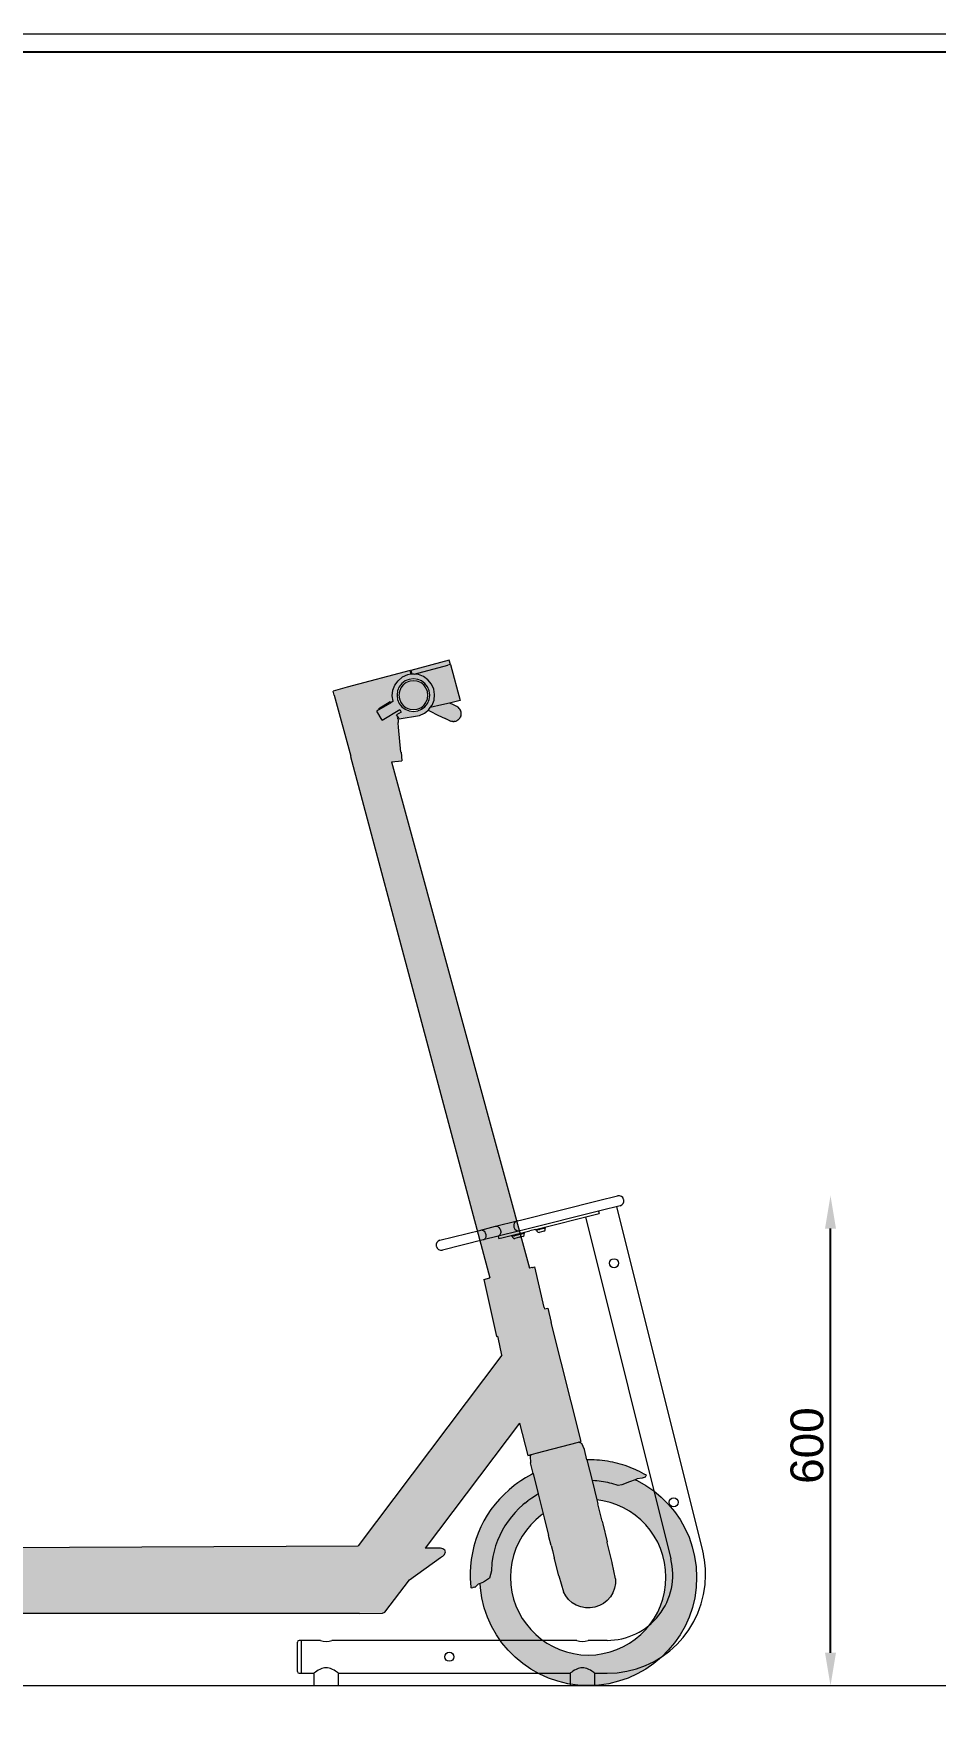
# Model space of a CAD drawing. Header units: millimetres. Extents: x -1411 to 5721, y -19797 to 4144.
# Drawn here: x 1077 to 2175, y 2062 to 4124 of the extents above; entities that cross this region are included whole.
import ezdxf

# ---------------------------------------------------------------- set-up
doc = ezdxf.new("R2010")
doc.units = ezdxf.units.MM
doc.linetypes.add('INCONTINUOUS', pattern=[200000.001, 200000, -0.001])
for name, color, linetype in [('KOTY', 3, 'INCONTINUOUS'), ('OBRYSOVA', 7, 'Continuous'), ('POSTAVY ATD', 8, 'Continuous')]:
    doc.layers.add(name, color=color, linetype=linetype)
doc.layers.add('Nekreslit', color=6, linetype='Continuous', plot=False)
doc.styles.get("Standard").update_dxf_attribs({"font": 'arial.ttf'})
doc.dimstyles.new('PROFI_CSN', dxfattribs={"dimscale": 0, "dimtxt": 3.5, "dimasz": 3, "dimexe": 1, "dimexo": 0, "dimgap": 1.5, "dimtad": 1, "dimlfac": -1, "dimdsep": 46, "dimtxsty": 'Standard', "dimcen": 0, "dimdle": 1, "dimclrd": 256, "dimclre": 256, "dimclrt": 256, "dimadec": 0, "dimazin": 0, "dimtfac": 0.6, "dimtmove": 0, "dimatfit": 1, "dimfxl": 1, "dimtolj": 1, "dimarcsym": 0})

# ---------------------------------------------------------------- blocks, each defined once
blk = doc.blocks.new('*D6')
at = {"layer": 'DEFPOINTS', "color": 0, "transparency": 16777216}
for p in [(1789.8, 2708.8), (2047.2, 2708.8), (1760.2, 2112.4)]:
    blk.add_point(p, dxfattribs=at)
at = {"layer": 'KOTY', "color": 7, "lineweight": -2, "transparency": 16777216}
blk.add_line((2047.2, 2152.4), (2047.2, 2668.8), dxfattribs=at)
at = {"layer": 'KOTY', "color": 7, "transparency": 16777216}
for points in [[(2040.5, 2668.8), (2053.9, 2668.8), (2047.2, 2708.8)], [(2040.5, 2152.4), (2053.9, 2152.4), (2047.2, 2112.4)]]:
    blk.add_solid(points, dxfattribs=at)
at = {"layer": 'KOTY', "color": 7, "lineweight": 15, "transparency": 16777216, "insert": (2018.8, 2404.6), "char_height": 40, "attachment_point": 5, "rotation": 90}
blk.add_mtext('\\A1;600', dxfattribs=at)
blk = doc.blocks.new('scooter')
at = {"lineweight": 15}
h = blk.add_hatch(color=9, dxfattribs=at)
h.dxf.hatch_style = 1
h.paths.add_polyline_path([(-6179.3, 1636.1), (-6185.1, 1641.9), (-6190.3, 1648.2), (-6194.9, 1654.9), (-6199, 1662), (-6202.3, 1669.5), (-6205, 1677.3), (-6207, 1685.5), (-6208.2, 1693.9), (-6208.6, 1702.6), (-6208.2, 1711.3), (-6207, 1719.7), (-6205, 1727.9), (-6202.3, 1735.7), (-6199, 1743.2), (-6194.9, 1750.3), (-6190.3, 1757), (-6185.1, 1763.3), (-6179.3, 1769.1), (-6173, 1774.3), (-6166.3, 1778.9), (-6159.2, 1783), (-6151.7, 1786.3), (-6143.9, 1789), (-6135.7, 1791), (-6127.3, 1792.2), (-6118.6, 1792.6), (-6109.9, 1792.2), (-6101.5, 1791), (-6093.3, 1789), (-6085.5, 1786.3), (-6078, 1783), (-6070.9, 1778.9), (-6064.1, 1774.3), (-6057.9, 1769.1), (-6052.1, 1763.3), (-6046.9, 1757), (-6042.3, 1750.3), (-6038.2, 1743.2), (-6035.9, 1738.2), (-6027.3, 1738.3), (-6021.1, 1742.5), (-6013.1, 1750), (-6011.6, 1758.2), (-6014.3, 1766), (-6018.6, 1773.4), (-6023.9, 1780.4), (-6029.8, 1787), (-6036.1, 1793.2), (-6042.9, 1798.9), (-6050, 1804.2), (-6057.6, 1808.9), (-6065.4, 1813), (-6073.6, 1816.6), (-6082.1, 1819.6), (-6090.9, 1821.9), (-6099.9, 1823.7), (-6109.1, 1824.7), (-6118.8, 1825), (-6129.5, 1824.4), (-6140.4, 1823), (-6151, 1820.6), (-6161.1, 1817.3), (-6170.9, 1813.2), (-6180.2, 1808.3), (-6189, 1802.6), (-6197.3, 1796.2), (-6205, 1789.1), (-6212.1, 1781.4), (-6218.5, 1773.1), (-6224.2, 1764.3), (-6229.1, 1755), (-6233.3, 1744.6), (-6237, 1732.7), (-6242, 1722.1), (-6249.9, 1716.1), (-6250, 1715.3), (-6250.6, 1702.6), (-6250, 1689.9), (-6248.2, 1677.6), (-6245.3, 1665.6), (-6241.3, 1654.1), (-6236.4, 1643), (-6230.5, 1632.6), (-6223.6, 1622.8), (-6216, 1613.6), (-6207.6, 1605.2), (-6198.4, 1597.5), (-6188.6, 1590.7), (-6178.2, 1584.8), (-6167.1, 1579.9), (-6155.6, 1575.9), (-6143.6, 1573), (-6131.3, 1571.2), (-6118.6, 1570.6), (-6105.9, 1571.2), (-6093.5, 1573), (-6081.6, 1575.9), (-6070, 1579.9), (-6059, 1584.8), (-6048.6, 1590.7), (-6038.7, 1597.5), (-6029.6, 1605.2), (-6021.2, 1613.6), (-6013.5, 1622.8), (-6006.7, 1632.6), (-6000.8, 1643), (-5995.8, 1654.1), (-5993.3, 1661.4), (-6036.8, 1665.1), (-6038.2, 1662), (-6042.3, 1654.9), (-6046.9, 1648.2), (-6052.1, 1641.9), (-6057.9, 1636.1), (-6064.1, 1630.9), (-6070.9, 1626.3), (-6078, 1622.2), (-6085.5, 1618.9), (-6093.3, 1616.2), (-6101.5, 1614.2), (-6109.9, 1613), (-6118.6, 1612.6), (-6127.3, 1613), (-6135.7, 1614.2), (-6143.9, 1616.2), (-6151.7, 1618.9), (-6159.2, 1622.2), (-6166.3, 1626.3), (-6173, 1630.9)])
h.paths.add_polyline_path([(-5161.5, 1608.3), (-5170.3, 1609.6), (-5178.9, 1611.7), (-5187.2, 1614.5), (-5195.1, 1618.1), (-5202.6, 1622.3), (-5209.6, 1627.2), (-5216.2, 1632.7), (-5222.3, 1638.8), (-5227.7, 1645.3), (-5232.6, 1652.4), (-5236.9, 1659.9), (-5240.4, 1667.8), (-5243.3, 1676), (-5245.3, 1684.6), (-5246.6, 1693.5), (-5247, 1702.6), (-5246.6, 1711.7), (-5245.3, 1720.6), (-5243.3, 1729.2), (-5240.4, 1737.4), (-5236.9, 1745.3), (-5232.6, 1752.8), (-5227.7, 1759.9), (-5222.3, 1766.5), (-5217.5, 1771.2), (-5216.2, 1772.5), (-5209.6, 1778), (-5207.2, 1779.7), (-5213.2, 1804), (-5215.5, 1802.7), (-5221.2, 1799), (-5226, 1795.5), (-5229.6, 1792.6), (-5231.9, 1790.7), (-5236.9, 1786.1), (-5241.5, 1781.3), (-5245.9, 1776.2), (-5250, 1770.8), (-5253.7, 1765.2), (-5257.1, 1759.5), (-5260.1, 1753.5), (-5262.8, 1747.3), (-5265.1, 1741), (-5267, 1734.4), (-5268.5, 1727.8), (-5269.6, 1720.1), (-5270.2, 1710.4), (-5272.7, 1701.6), (-5279.7, 1696.7), (-5284, 1695.1), (-5283.7, 1689.8), (-5281.9, 1677.5), (-5279, 1665.5), (-5275.1, 1654), (-5270.1, 1643), (-5264.2, 1632.5), (-5257.4, 1622.7), (-5249.7, 1613.6), (-5241.3, 1605.1), (-5232.1, 1597.5), (-5222.3, 1590.7), (-5211.9, 1584.8), (-5200.8, 1579.8), (-5189.3, 1575.9), (-5177.3, 1573), (-5164.9, 1571.2), (-5152.3, 1570.6), (-5139.6, 1571.2), (-5127.2, 1573), (-5115.3, 1575.9), (-5103.7, 1579.9), (-5092.7, 1584.9), (-5082.3, 1590.8), (-5072.4, 1597.6), (-5063.3, 1605.2), (-5054.9, 1613.7), (-5047.2, 1622.8), (-5040.4, 1632.6), (-5034.5, 1643.1), (-5029.6, 1654.1), (-5025.6, 1665.7), (-5022.7, 1677.6), (-5021, 1690), (-5020.4, 1702.7), (-5021, 1715.4), (-5022.8, 1727.7), (-5025.7, 1739.7), (-5029.6, 1751.2), (-5034.6, 1762.2), (-5040.5, 1772.7), (-5047.3, 1782.5), (-5055, 1791.7), (-5063.4, 1800.1), (-5072.6, 1807.7), (-5082.4, 1814.5), (-5092.8, 1820.4), (-5095.1, 1821.4), (-5102, 1818.8), (-5111.3, 1815), (-5116, 1814.3), (-5118.5, 1815.1), (-5121, 1815.9), (-5123.5, 1816.6), (-5126.1, 1817.2), (-5128.6, 1817.8), (-5131.2, 1818.3), (-5133.8, 1818.8), (-5136.5, 1819.2), (-5139.1, 1819.5), (-5141.8, 1819.8), (-5144.5, 1820.1), (-5147.2, 1820.2), (-5147.7, 1820.2), (-5141.9, 1796.7), (-5134.4, 1795.6), (-5125.8, 1793.5), (-5117.5, 1790.7), (-5109.6, 1787.1), (-5102.1, 1782.9), (-5095.1, 1778), (-5088.5, 1772.5), (-5082.4, 1766.5), (-5077, 1759.9), (-5072.1, 1752.8), (-5067.8, 1745.3), (-5064.3, 1737.4), (-5061.4, 1729.2), (-5059.4, 1720.6), (-5058.1, 1711.7), (-5057.7, 1702.6), (-5058.1, 1693.5), (-5059.4, 1684.6), (-5061.4, 1676), (-5064.3, 1667.8), (-5067.8, 1659.9), (-5072.1, 1652.4), (-5077, 1645.3), (-5082.4, 1638.8), (-5088.5, 1632.7), (-5095.1, 1627.2), (-5102.1, 1622.3), (-5109.6, 1618.1), (-5117.5, 1614.5), (-5125.8, 1611.7), (-5134.4, 1609.6), (-5143.2, 1608.3), (-5152.4, 1607.9)])
h.paths.add_polyline_path([(-5250, 1770.8), (-5245.9, 1776.2), (-5241.5, 1781.3), (-5236.9, 1786.1), (-5231.9, 1790.7), (-5229.6, 1792.6), (-5226, 1795.5), (-5221.2, 1799), (-5215.5, 1802.7), (-5213.2, 1804), (-5219.3, 1828.9), (-5221.5, 1827.8), (-5228.8, 1823.7), (-5234.5, 1820), (-5238.2, 1817.4), (-5242.4, 1814.3), (-5248.8, 1809.1), (-5254.8, 1803.5), (-5260.5, 1797.6), (-5265.8, 1791.4), (-5270.8, 1784.9), (-5275.3, 1778.1), (-5279.4, 1771.1), (-5283.2, 1763.8), (-5286.4, 1756.2), (-5289.2, 1748.5), (-5291.6, 1740.5), (-5293.4, 1732.3), (-5294.8, 1724), (-5295.6, 1715.5), (-5296, 1708.8), (-5296.1, 1706.2), (-5296.1, 1705.6), (-5296.1, 1704.9), (-5296.1, 1704.3), (-5296.1, 1703.6), (-5296.1, 1702.9), (-5296, 1702.2), (-5296, 1701.6), (-5296, 1700.9), (-5296, 1700.2), (-5295.9, 1699.6), (-5295.9, 1698.9), (-5295.8, 1698.2), (-5295.8, 1697.6), (-5295.7, 1696.9), (-5295.7, 1696.2), (-5295.6, 1695.6), (-5295.6, 1694.9), (-5295.5, 1694.3), (-5295.5, 1693.6), (-5295.4, 1692.9), (-5295.3, 1692.3), (-5295.2, 1691.6), (-5295.2, 1691), (-5295.1, 1690.3), (-5295, 1689.6), (-5292.8, 1689.9), (-5292.4, 1689.9), (-5291.4, 1690.6), (-5290.4, 1690.1), (-5286.5, 1694.1), (-5284, 1695.1), (-5279.7, 1696.7), (-5272.7, 1701.6), (-5270.2, 1710.4), (-5269.6, 1720.1), (-5268.5, 1727.8), (-5267, 1734.4), (-5265.1, 1741), (-5262.8, 1747.3), (-5260.1, 1753.5), (-5257.1, 1759.5), (-5253.7, 1765.2)])
h.paths.add_polyline_path([(-5081.5, 1826.7), (-5084.2, 1828.3), (-5087, 1829.8), (-5089.8, 1831.2), (-5092.6, 1832.6), (-5095.4, 1833.9), (-5098.3, 1835.2), (-5101.2, 1836.4), (-5104.2, 1837.5), (-5107.2, 1838.5), (-5110.2, 1839.5), (-5113.3, 1840.4), (-5116.3, 1841.2), (-5119.5, 1842), (-5122.6, 1842.7), (-5125.8, 1843.3), (-5129, 1843.9), (-5132.2, 1844.3), (-5135.5, 1844.7), (-5138.7, 1845.1), (-5142, 1845.3), (-5145.3, 1845.5), (-5148.7, 1845.6), (-5152, 1845.6), (-5153.9, 1845.5), (-5147.7, 1820.2), (-5147.2, 1820.2), (-5144.5, 1820.1), (-5141.8, 1819.8), (-5139.1, 1819.5), (-5136.5, 1819.2), (-5133.8, 1818.8), (-5131.2, 1818.3), (-5128.6, 1817.8), (-5126.1, 1817.2), (-5123.5, 1816.6), (-5121, 1815.9), (-5118.5, 1815.1), (-5116, 1814.3), (-5111.3, 1815), (-5102, 1818.8), (-5095.1, 1821.4), (-5092.7, 1822.4), (-5086.5, 1823.4), (-5084.2, 1823.9), (-5082.9, 1824.5), (-5082.6, 1824.9)])
h.paths.add_polyline_path([(-5147.7, 1820.2), (-5153.9, 1845.5), (-5157, 1858), (-5160.3, 1865.6), (-5164, 1866.9), (-5215.9, 1853.5), (-5221.4, 1852.1), (-5223.2, 1850.1), (-5222.5, 1841.8), (-5219.3, 1828.9), (-5213.2, 1804), (-5207.2, 1779.7), (-5206, 1774.9), (-5200.7, 1753.5), (-5200.2, 1751.6), (-5197.5, 1741.1), (-5196, 1735.2), (-5193.7, 1726.1), (-5193.4, 1724.9), (-5188.2, 1704.2), (-5182.6, 1684.9), (-5179.8, 1679.8), (-5176.2, 1675.3), (-5171.8, 1671.5), (-5166.9, 1668.5), (-5161.5, 1666.4), (-5155.8, 1665.3), (-5150, 1665.2), (-5144.3, 1666.1), (-5138.8, 1668), (-5133.7, 1670.8), (-5129.2, 1674.4), (-5125.4, 1678.8), (-5122.4, 1683.7), (-5120.3, 1689.1), (-5119.2, 1694.8), (-5119.1, 1700.6), (-5123.2, 1720.3), (-5123.3, 1720.6), (-5129.1, 1744.8), (-5129.4, 1745.8), (-5134.7, 1767.8), (-5135.4, 1770.7), (-5140.6, 1791.8), (-5141.9, 1796.7)])
h.paths.add_polyline_path([(-5320.2, 2814), (-5320.2, 2814), (-5323.4, 2813.1), (-5364.2, 2802.2), (-5359.2, 2801.7), (-5353, 2799.3), (-5347.5, 2795.4), (-5343.3, 2790.2), (-5340.5, 2784), (-5339.4, 2777.4), (-5340.1, 2770.7), (-5342.5, 2764.5), (-5344.6, 2761.5), (-5330.5, 2764.9), (-5321.2, 2767.1), (-5308.4, 2770.2)])
h.paths.add_polyline_path([(-5323.4, 2813.1), (-5320.2, 2814), (-5321.6, 2819.2), (-5368.5, 2806.6), (-5367.3, 2802.1), (-5365.9, 2802.4), (-5364.6, 2802.2), (-5364.2, 2802.2)])
h.paths.add_polyline_path([(-5353, 2799.3), (-5359.2, 2801.7), (-5364.2, 2802.2), (-5364.6, 2802.2), (-5365.9, 2802.4), (-5367.3, 2802.1), (-5367.8, 2802.1), (-5372.5, 2801.3), (-5378.7, 2798.5), (-5378.7, 2798.5), (-5383.9, 2794.3), (-5387.8, 2788.8), (-5390.2, 2782.6), (-5390.9, 2775.9), (-5389.8, 2769.3), (-5392.7, 2767.5), (-5406.9, 2759), (-5409.5, 2757.4), (-5409.5, 2757.4), (-5409.9, 2757.2), (-5403.3, 2746.2), (-5381.7, 2759.2), (-5380.1, 2756), (-5385.6, 2752.8), (-5383.4, 2749.5), (-5382.4, 2748), (-5357.8, 2752), (-5351.6, 2754.8), (-5350.1, 2756), (-5347.3, 2758.3), (-5346.4, 2759), (-5344.6, 2761.5), (-5342.5, 2764.5), (-5340.1, 2770.7), (-5339.4, 2777.4), (-5340.5, 2784), (-5343.3, 2790.2), (-5347.5, 2795.4)])
h.paths.add_polyline_path([(-5351.1, 2790.7), (-5347.9, 2786.6), (-5345.9, 2781.8), (-5345.3, 2776.6), (-5345.9, 2771.5), (-5347.9, 2766.7), (-5351.1, 2762.6), (-5355.2, 2759.4), (-5360, 2757.4), (-5365.2, 2756.7), (-5370.3, 2757.4), (-5375.1, 2759.4), (-5379.2, 2762.6), (-5382.4, 2766.7), (-5384.4, 2771.5), (-5385, 2776.6), (-5384.4, 2781.8), (-5382.4, 2786.6), (-5379.2, 2790.7), (-5375.1, 2793.9), (-5370.3, 2795.9), (-5365.2, 2796.5), (-5360, 2795.9), (-5355.2, 2793.9)], flags=0)
h.paths.add_polyline_path([(-5352.7, 2789.1), (-5349.9, 2785.5), (-5348.1, 2781.2), (-5347.5, 2776.6), (-5348.1, 2772.1), (-5349.9, 2767.8), (-5352.7, 2764.2), (-5356.3, 2761.4), (-5360.6, 2759.6), (-5365.2, 2759), (-5369.7, 2759.6), (-5374, 2761.4), (-5377.6, 2764.2), (-5380.4, 2767.8), (-5382.2, 2772.1), (-5382.8, 2776.6), (-5382.2, 2781.2), (-5380.4, 2785.5), (-5377.6, 2789.1), (-5374, 2791.9), (-5369.7, 2793.7), (-5365.2, 2794.3), (-5360.6, 2793.7), (-5356.3, 2791.9)], flags=0)
h.paths.add_polyline_path([(-5392.7, 2767.5), (-5393.3, 2768.4), (-5407.5, 2759.9), (-5406.9, 2759)], flags=17)
h.paths.add_polyline_path([(-5307.6, 2757.3), (-5308, 2758.5), (-5308.7, 2759.6), (-5309.4, 2760.6), (-5310.3, 2761.5), (-5311.3, 2762.2), (-5312.4, 2762.8), (-5318, 2765.6), (-5321.2, 2767.1), (-5330.5, 2764.9), (-5344.6, 2761.5), (-5346.4, 2759), (-5347.3, 2758.3), (-5344.9, 2757.1), (-5335.3, 2752.4), (-5326.7, 2748.2), (-5320.9, 2745.4), (-5319.7, 2744.9), (-5318.5, 2744.6), (-5317.3, 2744.4), (-5316, 2744.4), (-5314.8, 2744.6), (-5313.6, 2745), (-5312.4, 2745.5), (-5311.3, 2746.1), (-5310.3, 2746.9), (-5309.5, 2747.8), (-5308.7, 2748.8), (-5308.1, 2749.9), (-5307.6, 2751.1), (-5307.2, 2752.3), (-5307.1, 2753.6), (-5307.1, 2754.8), (-5307.2, 2756.1)])
h.paths.add_polyline_path([(-5348.1, 2772.1), (-5347.5, 2776.6), (-5348.1, 2781.2), (-5349.9, 2785.5), (-5352.7, 2789.1), (-5356.3, 2791.9), (-5360.6, 2793.7), (-5365.2, 2794.3), (-5369.7, 2793.7), (-5374, 2791.9), (-5377.6, 2789.1), (-5380.4, 2785.5), (-5382.2, 2781.2), (-5382.8, 2776.6), (-5382.2, 2772.1), (-5380.4, 2767.8), (-5377.6, 2764.2), (-5374, 2761.4), (-5369.7, 2759.6), (-5365.2, 2759), (-5360.6, 2759.6), (-5356.3, 2761.4), (-5352.7, 2764.2), (-5349.9, 2767.8)], flags=0)
h.paths.add_polyline_path([(-5355.2, 2759.4), (-5351.1, 2762.6), (-5347.9, 2766.7), (-5345.9, 2771.5), (-5345.3, 2776.6), (-5345.9, 2781.8), (-5347.9, 2786.6), (-5351.1, 2790.7), (-5355.2, 2793.9), (-5360, 2795.9), (-5365.2, 2796.5), (-5370.3, 2795.9), (-5375.1, 2793.9), (-5379.2, 2790.7), (-5382.4, 2786.6), (-5384.4, 2781.8), (-5385, 2776.6), (-5384.4, 2771.5), (-5382.4, 2766.7), (-5379.2, 2762.6), (-5375.1, 2759.4), (-5370.3, 2757.4), (-5365.2, 2756.7), (-5360, 2757.4)], flags=16)
h = blk.add_hatch(color=9, dxfattribs=at)
h.dxf.hatch_style = 1
h.paths.add_polyline_path([(-5347.5, 2776.6), (-5348.1, 2781.2), (-5349.9, 2785.5), (-5352.7, 2789.1), (-5356.3, 2791.9), (-5360.6, 2793.7), (-5365.2, 2794.3), (-5369.7, 2793.7), (-5374, 2791.9), (-5377.6, 2789.1), (-5380.4, 2785.5), (-5382.2, 2781.2), (-5382.8, 2776.6), (-5382.2, 2772.1), (-5380.4, 2767.8), (-5377.6, 2764.2), (-5374, 2761.4), (-5369.7, 2759.6), (-5365.2, 2759), (-5360.6, 2759.6), (-5356.3, 2761.4), (-5352.7, 2764.2), (-5349.9, 2767.8), (-5348.1, 2772.1)], flags=17)
h.paths.add_polyline_path([(-5366.8, 2603.2), (-5391.9, 2695.3), (-5379.5, 2696.5), (-5380.3, 2707.2), (-5380.3, 2707.3), (-5383.3, 2737.5), (-5383.6, 2742.4), (-5383.7, 2743.4), (-5383.8, 2745.1), (-5383.9, 2746.1), (-5384.1, 2748.2), (-5385.1, 2748.1), (-5383.4, 2749.5), (-5385.6, 2752.8), (-5380.1, 2756), (-5381.7, 2759.2), (-5403.3, 2746.2), (-5403.3, 2746.3), (-5409.9, 2757.2), (-5406.9, 2759), (-5407.5, 2759.9), (-5393.3, 2768.4), (-5389.8, 2769.3), (-5390.9, 2775.9), (-5390.2, 2782.6), (-5387.8, 2788.8), (-5383.9, 2794.3), (-5378.7, 2798.5), (-5372.5, 2801.3), (-5367.8, 2802.1), (-5369, 2806.5), (-5445.7, 2786.3), (-5462.9, 2781.7), (-5461.5, 2776.5), (-5441.5, 2702.2), (-5272, 2067.1), (-5279.6, 2065.2), (-5264, 1995.7), (-5262.5, 1996.1), (-5262.2, 1994.7), (-5257.5, 1972.9), (-5432.3, 1740.7), (-6027.3, 1738.3), (-6035.9, 1738.2), (-6039.2, 1738.1), (-6063.1, 1737.7), (-6081.5, 1737.4), (-6132.8, 1736.6), (-6147.3, 1731.4), (-6155.2, 1724.7), (-6161.2, 1712.4), (-6161.2, 1699.6), (-6161.2, 1699.3), (-6155.6, 1686.7), (-6147.5, 1679.2), (-6133.3, 1673.3), (-6063.2, 1667.3), (-6040, 1665.4), (-6036.8, 1665.1), (-5993.3, 1661.4), (-5956.8, 1658.4), (-5430.7, 1658.4), (-5402.8, 1658.7), (-5399.9, 1660.1), (-5370.1, 1699.5), (-5332.3, 1726.5), (-5330.8, 1727.3), (-5329.5, 1728.2), (-5328.4, 1729.2), (-5327.5, 1730.3), (-5326.8, 1731.4), (-5326.4, 1732.5), (-5326.3, 1733.7), (-5326.5, 1734.7), (-5327.1, 1735.6), (-5328, 1736.4), (-5329.2, 1737.1), (-5330.7, 1737.6), (-5332.4, 1737.9), (-5334.2, 1738), (-5350.7, 1738), (-5251.1, 1870.4), (-5236.1, 1890.3), (-5225.8, 1850.9), (-5221.4, 1852.1), (-5215.9, 1853.5), (-5164.1, 1866.9), (-5161.2, 1867.7), (-5197.9, 2012.8), (-5197.5, 2012.9), (-5201.5, 2030.3), (-5205.6, 2029.6), (-5205.9, 2031.2), (-5217.2, 2080.5), (-5220.9, 2079.6), (-5223.9, 2078.9)])
at = {"color": 9, "lineweight": 15}
for p, q in [((-5369, 2806.5), (-5445.7, 2786.3)), ((-5367.8, 2802.1), (-5369, 2806.5)), ((-5321.6, 2819.2), (-5368.5, 2806.6)), ((-5368.5, 2806.6), (-5367.3, 2802.1)), ((-5364.2, 2802.2), (-5323.4, 2813.1)), ((-5320.2, 2814), (-5323.4, 2813.1)), ((-5320.2, 2814), (-5321.6, 2819.2)), ((-5320.2, 2814), (-5320.2, 2814)), ((-5320.2, 2814), (-5308.4, 2770.2)), ((-5445.7, 2786.3), (-5462.9, 2781.7)), ((-5390.2, 2782.6), (-5387.8, 2788.8)), ((-5387.8, 2788.8), (-5383.9, 2794.3)), ((-5382.4, 2786.6), (-5384.4, 2781.8)), ((-5378.7, 2798.5), (-5383.9, 2794.3)), ((-5379.2, 2790.7), (-5382.4, 2786.6)), ((-5380.4, 2785.5), (-5382.2, 2781.2)), ((-5377.6, 2789.1), (-5380.4, 2785.5)), ((-5375.1, 2793.9), (-5379.2, 2790.7)), ((-5372.5, 2801.3), (-5378.7, 2798.5)), ((-5378.7, 2798.5), (-5378.7, 2798.5)), ((-5374, 2791.9), (-5377.6, 2789.1)), ((-5370.3, 2795.9), (-5375.1, 2793.9)), ((-5369.7, 2793.7), (-5374, 2791.9)), ((-5367.8, 2802.1), (-5372.5, 2801.3)), ((-5365.2, 2796.5), (-5370.3, 2795.9)), ((-5365.2, 2794.3), (-5369.7, 2793.7)), ((-5367.3, 2802.1), (-5367.8, 2802.1)), ((-5365.9, 2802.4), (-5367.3, 2802.1)), ((-5364.6, 2802.2), (-5365.9, 2802.4)), ((-5360, 2795.9), (-5365.2, 2796.5)), ((-5360.6, 2793.7), (-5365.2, 2794.3)), ((-5364.2, 2802.2), (-5364.6, 2802.2)), ((-5359.2, 2801.7), (-5364.2, 2802.2)), ((-5356.3, 2791.9), (-5360.6, 2793.7)), ((-5355.2, 2793.9), (-5360, 2795.9)), ((-5353, 2799.3), (-5359.2, 2801.7)), ((-5352.7, 2789.1), (-5356.3, 2791.9)), ((-5351.1, 2790.7), (-5355.2, 2793.9)), ((-5347.5, 2795.4), (-5353, 2799.3)), ((-5349.9, 2785.5), (-5352.7, 2789.1)), ((-5347.9, 2786.6), (-5351.1, 2790.7)), ((-5348.1, 2781.2), (-5349.9, 2785.5)), ((-5345.9, 2781.8), (-5347.9, 2786.6)), ((-5343.3, 2790.2), (-5347.5, 2795.4)), ((-5340.5, 2784), (-5343.3, 2790.2)), ((-5339.4, 2777.4), (-5340.5, 2784)), ((-5461.5, 2776.5), (-5462.9, 2781.7)), ((-5461.5, 2776.5), (-5441.5, 2702.2)), ((-5393.3, 2768.4), (-5407.5, 2759.9)), ((-5406.9, 2759), (-5392.7, 2767.5)), ((-5392.7, 2767.5), (-5393.3, 2768.4)), ((-5389.8, 2769.3), (-5392.7, 2767.5)), ((-5390.9, 2775.9), (-5390.2, 2782.6)), ((-5389.8, 2769.3), (-5390.9, 2775.9)), ((-5384.4, 2781.8), (-5385, 2776.6)), ((-5385, 2776.6), (-5384.4, 2771.5)), ((-5384.4, 2771.5), (-5382.4, 2766.7)), ((-5382.2, 2781.2), (-5382.8, 2776.6)), ((-5382.8, 2776.6), (-5382.2, 2772.1)), ((-5382.4, 2766.7), (-5379.2, 2762.6)), ((-5382.2, 2772.1), (-5380.4, 2767.8)), ((-5380.4, 2767.8), (-5377.6, 2764.2)), ((-5377.6, 2764.2), (-5374, 2761.4)), ((-5356.3, 2761.4), (-5352.7, 2764.2)), ((-5352.7, 2764.2), (-5349.9, 2767.8)), ((-5351.1, 2762.6), (-5347.9, 2766.7)), ((-5349.9, 2767.8), (-5348.1, 2772.1)), ((-5347.5, 2776.6), (-5348.1, 2781.2)), ((-5348.1, 2772.1), (-5347.5, 2776.6)), ((-5347.9, 2766.7), (-5345.9, 2771.5)), ((-5345.3, 2776.6), (-5345.9, 2781.8)), ((-5345.9, 2771.5), (-5345.3, 2776.6)), ((-5330.5, 2764.9), (-5344.6, 2761.5)), ((-5344.6, 2761.5), (-5342.5, 2764.5)), ((-5342.5, 2764.5), (-5340.1, 2770.7)), ((-5340.1, 2770.7), (-5339.4, 2777.4)), ((-5321.2, 2767.1), (-5330.5, 2764.9)), ((-5308.4, 2770.2), (-5321.2, 2767.1)), ((-5318, 2765.6), (-5321.2, 2767.1)), ((-5312.4, 2762.8), (-5318, 2765.6)), ((-5311.3, 2762.2), (-5312.4, 2762.8)), ((-5409.9, 2757.2), (-5409.5, 2757.4)), ((-5403.3, 2746.3), (-5409.9, 2757.2)), ((-5406.9, 2759), (-5409.5, 2757.4)), ((-5409.5, 2757.4), (-5409.5, 2757.4)), ((-5406.9, 2759), (-5407.5, 2759.9)), ((-5403.3, 2746.2), (-5381.7, 2759.2)), ((-5403.3, 2746.3), (-5403.3, 2746.3)), ((-5403.3, 2746.2), (-5403.3, 2746.3)), ((-5380.1, 2756), (-5385.6, 2752.8)), ((-5383.4, 2749.5), (-5385.6, 2752.8)), ((-5383.4, 2749.5), (-5385.1, 2748.1)), ((-5384.1, 2748.2), (-5385.1, 2748.1)), ((-5384.1, 2748.2), (-5383.9, 2746.1)), ((-5383.9, 2746.1), (-5383.8, 2745.1)), ((-5383.9, 2746.1), (-5383.9, 2746.1)), ((-5383.8, 2745.1), (-5383.7, 2743.4)), ((-5383.6, 2742.4), (-5383.7, 2743.4)), ((-5383.3, 2737.5), (-5383.6, 2742.4)), ((-5382.4, 2748), (-5383.4, 2749.5)), ((-5382.4, 2748), (-5357.8, 2752)), ((-5381.7, 2759.2), (-5380.1, 2756)), ((-5379.2, 2762.6), (-5375.1, 2759.4)), ((-5375.1, 2759.4), (-5370.3, 2757.4)), ((-5374, 2761.4), (-5369.7, 2759.6)), ((-5370.3, 2757.4), (-5365.2, 2756.7)), ((-5369.7, 2759.6), (-5365.2, 2759)), ((-5365.2, 2759), (-5360.6, 2759.6)), ((-5365.2, 2756.7), (-5360, 2757.4)), ((-5360.6, 2759.6), (-5356.3, 2761.4)), ((-5360, 2757.4), (-5355.2, 2759.4)), ((-5357.8, 2752), (-5351.6, 2754.8)), ((-5355.2, 2759.4), (-5351.1, 2762.6)), ((-5351.6, 2754.8), (-5350.1, 2756)), ((-5350.1, 2756), (-5347.3, 2758.3)), ((-5347.3, 2758.3), (-5346.4, 2759)), ((-5347.3, 2758.3), (-5344.9, 2757.1)), ((-5346.4, 2759), (-5344.6, 2761.5)), ((-5344.9, 2757.1), (-5335.3, 2752.4)), ((-5335.3, 2752.4), (-5326.7, 2748.2)), ((-5320.9, 2745.4), (-5326.7, 2748.2)), ((-5320.9, 2745.4), (-5320.9, 2745.4)), ((-5320.9, 2745.4), (-5319.8, 2744.9)), ((-5319.7, 2744.9), (-5319.8, 2744.9)), ((-5318.5, 2744.6), (-5319.7, 2744.9)), ((-5317.3, 2744.4), (-5318.5, 2744.6)), ((-5317.3, 2744.4), (-5316, 2744.4)), ((-5314.8, 2744.6), (-5316, 2744.4)), ((-5314.8, 2744.6), (-5313.6, 2745)), ((-5313.6, 2745), (-5312.4, 2745.5)), ((-5311.3, 2746.1), (-5312.4, 2745.5)), ((-5310.3, 2761.5), (-5311.3, 2762.2)), ((-5311.3, 2762.2), (-5311.3, 2762.2)), ((-5310.3, 2746.9), (-5311.3, 2746.1)), ((-5309.4, 2760.6), (-5310.3, 2761.5)), ((-5309.5, 2747.8), (-5310.3, 2746.9)), ((-5308.7, 2748.8), (-5309.5, 2747.8)), ((-5308.7, 2759.6), (-5309.4, 2760.6)), ((-5308, 2758.5), (-5308.7, 2759.6)), ((-5308.7, 2748.8), (-5308.1, 2749.9)), ((-5307.6, 2751.1), (-5308.1, 2749.9)), ((-5307.6, 2757.3), (-5308, 2758.5)), ((-5307.2, 2756.1), (-5307.6, 2757.3)), ((-5307.6, 2751.1), (-5307.2, 2752.3)), ((-5307.1, 2754.8), (-5307.2, 2756.1)), ((-5307.2, 2752.3), (-5307.1, 2753.6)), ((-5307.1, 2753.6), (-5307.1, 2754.8)), ((-5380.4, 2707.4), (-5383.3, 2737.5)), ((-5441.5, 2702.2), (-5442, 2702.1)), ((-5442, 2702.1), (-5272, 2067.1)), ((-5380.4, 2707.4), (-5380.3, 2707.3)), ((-5380.4, 2707.4), (-5380.4, 2707.4)), ((-5380.3, 2707.2), (-5380.3, 2707.3)), ((-5380.3, 2707.2), (-5379.5, 2696.5)), ((-5391.9, 2695.3), (-5379.5, 2696.5)), ((-5391.9, 2695.3), (-5366.8, 2603.2)), ((-5366.8, 2603.2), (-5223.9, 2078.9)), ((-5279.6, 2065.2), (-5272, 2067.1)), ((-5279.6, 2065.2), (-5264, 1995.7)), ((-5220.9, 2079.6), (-5223.9, 2078.9)), ((-5220.8, 2079.6), (-5220.9, 2079.6)), ((-5220.8, 2079.6), (-5220.5, 2079.7)), ((-5220.5, 2079.7), (-5220.2, 2079.8)), ((-5220.2, 2079.8), (-5217.2, 2080.5)), ((-5205.9, 2031.2), (-5217.2, 2080.5)), ((-5205.9, 2031.2), (-5205.6, 2029.6)), ((-5205.6, 2029.6), (-5201.5, 2030.3)), ((-5201.5, 2030.3), (-5197.5, 2012.9)), ((-5197.9, 2012.8), (-5197.5, 2012.9)), ((-5197.9, 2012.8), (-5161.2, 1867.7)), ((-5264, 1995.7), (-5262.5, 1996.1)), ((-5262.2, 1994.7), (-5262.5, 1996.1)), ((-5257.5, 1972.9), (-5262.2, 1994.7)), ((-5257.5, 1972.9), (-5432.3, 1740.7)), ((-5236.1, 1890.3), (-5251.1, 1870.4)), ((-5236.1, 1890.3), (-5225.8, 1850.9)), ((-5251.1, 1870.4), (-5350.7, 1738)), ((-5254.3, 1866.1), (-5254.3, 1866.1)), ((-5215.9, 1853.5), (-5164.1, 1866.9)), ((-5164.2, 1866.9), (-5164, 1866.9)), ((-5164, 1866.9), (-5161.2, 1867.7)), ((-5160.3, 1865.6), (-5164, 1866.9)), ((-5157, 1858), (-5160.3, 1865.6)), ((-5153.9, 1845.5), (-5157, 1858)), ((-5225.8, 1850.9), (-5221.4, 1852.1)), ((-5223.2, 1850.1), (-5221.4, 1852.1)), ((-5223.2, 1850.1), (-5222.5, 1841.8)), ((-5219.3, 1828.9), (-5222.5, 1841.8)), ((-5221.4, 1852.1), (-5215.9, 1853.5)), ((-5152, 1845.6), (-5153.9, 1845.5)), ((-5153.9, 1845.5), (-5147.7, 1820.2)), ((-5148.7, 1845.6), (-5152, 1845.6)), ((-5145.3, 1845.5), (-5148.7, 1845.6)), ((-5142, 1845.3), (-5145.3, 1845.5)), ((-5138.7, 1845.1), (-5142, 1845.3)), ((-5135.5, 1844.7), (-5138.7, 1845.1)), ((-5132.2, 1844.3), (-5135.5, 1844.7)), ((-5129, 1843.9), (-5132.2, 1844.3)), ((-5125.8, 1843.3), (-5129, 1843.9)), ((-5122.6, 1842.7), (-5125.8, 1843.3)), ((-5119.5, 1842), (-5122.6, 1842.7)), ((-5116.3, 1841.2), (-5119.5, 1842)), ((-5113.3, 1840.4), (-5116.3, 1841.2)), ((-5110.2, 1839.5), (-5113.3, 1840.4)), ((-5107.2, 1838.5), (-5110.2, 1839.5)), ((-5104.2, 1837.5), (-5107.2, 1838.5)), ((-5101.2, 1836.4), (-5104.2, 1837.5)), ((-5098.3, 1835.2), (-5101.2, 1836.4)), ((-5095.4, 1833.9), (-5098.3, 1835.2)), ((-5238.2, 1817.4), (-5242.4, 1814.3)), ((-5234.5, 1820), (-5238.2, 1817.4)), ((-5228.8, 1823.7), (-5234.5, 1820)), ((-5221.5, 1827.8), (-5228.8, 1823.7)), ((-5219.3, 1828.9), (-5221.5, 1827.8)), ((-5219.3, 1828.9), (-5213.2, 1804)), ((-5147.2, 1820.2), (-5147.7, 1820.2)), ((-5147.7, 1820.2), (-5141.9, 1796.7)), ((-5144.5, 1820.1), (-5147.2, 1820.2)), ((-5141.8, 1819.8), (-5144.5, 1820.1)), ((-5139.1, 1819.5), (-5141.8, 1819.8)), ((-5136.5, 1819.2), (-5139.1, 1819.5)), ((-5133.8, 1818.8), (-5136.5, 1819.2)), ((-5131.2, 1818.3), (-5133.8, 1818.8)), ((-5128.6, 1817.8), (-5131.2, 1818.3)), ((-5126.1, 1817.2), (-5128.6, 1817.8)), ((-5123.5, 1816.6), (-5126.1, 1817.2)), ((-5121, 1815.9), (-5123.5, 1816.6)), ((-5118.5, 1815.1), (-5121, 1815.9)), ((-5116, 1814.3), (-5118.5, 1815.1)), ((-5111.3, 1815), (-5116, 1814.3)), ((-5102, 1818.8), (-5111.3, 1815)), ((-5095.1, 1821.4), (-5102, 1818.8)), ((-5092.6, 1832.6), (-5095.4, 1833.9)), ((-5092.7, 1822.4), (-5095.1, 1821.4)), ((-5095.1, 1821.4), (-5092.8, 1820.4)), ((-5092.8, 1820.4), (-5082.4, 1814.5)), ((-5086.5, 1823.4), (-5092.7, 1822.4)), ((-5089.8, 1831.2), (-5092.6, 1832.6)), ((-5087, 1829.8), (-5089.8, 1831.2)), ((-5084.2, 1828.3), (-5087, 1829.8)), ((-5084.2, 1823.9), (-5086.5, 1823.4)), ((-5081.5, 1826.7), (-5084.2, 1828.3)), ((-5082.9, 1824.5), (-5084.2, 1823.9)), ((-5082.6, 1824.9), (-5082.9, 1824.5)), ((-5082.6, 1824.9), (-5081.7, 1826.4)), ((-5082.4, 1814.5), (-5072.6, 1807.7)), ((-5081.7, 1826.4), (-5081.5, 1826.7)), ((-5260.5, 1797.6), (-5265.8, 1791.4)), ((-5254.8, 1803.5), (-5260.5, 1797.6)), ((-5248.8, 1809.1), (-5254.8, 1803.5)), ((-5242.4, 1814.3), (-5248.8, 1809.1)), ((-5229.6, 1792.6), (-5226, 1795.5)), ((-5221.2, 1799), (-5226, 1795.5)), ((-5215.5, 1802.7), (-5221.2, 1799)), ((-5213.2, 1804), (-5215.5, 1802.7)), ((-5213.2, 1804), (-5207.2, 1779.7)), ((-5134.4, 1795.6), (-5141.9, 1796.7)), ((-5141.9, 1796.7), (-5140.6, 1791.8)), ((-5125.8, 1793.5), (-5134.4, 1795.6)), ((-5072.6, 1807.7), (-5063.4, 1800.1)), ((-5063.4, 1800.1), (-5055, 1791.7)), ((-5275.3, 1778.1), (-5279.4, 1771.1)), ((-5270.8, 1784.9), (-5275.3, 1778.1)), ((-5265.8, 1791.4), (-5270.8, 1784.9)), ((-5245.9, 1776.2), (-5250, 1770.8)), ((-5241.5, 1781.3), (-5245.9, 1776.2)), ((-5236.9, 1786.1), (-5241.5, 1781.3)), ((-5231.9, 1790.7), (-5236.9, 1786.1)), ((-5229.6, 1792.6), (-5231.9, 1790.7)), ((-5209.6, 1778), (-5216.2, 1772.5)), ((-5207.2, 1779.7), (-5209.6, 1778)), ((-5207.2, 1779.7), (-5206, 1774.9)), ((-5206, 1774.9), (-5200.7, 1753.5)), ((-5135.4, 1770.7), (-5140.6, 1791.8)), ((-5117.5, 1790.7), (-5125.8, 1793.5)), ((-5109.6, 1787.1), (-5117.5, 1790.7)), ((-5102.1, 1782.9), (-5109.6, 1787.1)), ((-5095.1, 1778), (-5102.1, 1782.9)), ((-5088.5, 1772.5), (-5095.1, 1778)), ((-5055, 1791.7), (-5047.3, 1782.5)), ((-5047.3, 1782.5), (-5040.5, 1772.7)), ((-5286.4, 1756.2), (-5289.2, 1748.5)), ((-5283.2, 1763.8), (-5286.4, 1756.2)), ((-5279.4, 1771.1), (-5283.2, 1763.8)), ((-5260.1, 1753.5), (-5262.8, 1747.3)), ((-5257.1, 1759.5), (-5260.1, 1753.5)), ((-5253.7, 1765.2), (-5257.1, 1759.5)), ((-5250, 1770.8), (-5253.7, 1765.2)), ((-5232.6, 1752.8), (-5236.9, 1745.3)), ((-5227.7, 1759.9), (-5232.6, 1752.8)), ((-5222.3, 1766.5), (-5227.7, 1759.9)), ((-5217.5, 1771.2), (-5222.3, 1766.5)), ((-5216.2, 1772.5), (-5217.5, 1771.2)), ((-5200.2, 1751.6), (-5200.7, 1753.5)), ((-5135.4, 1770.7), (-5134.7, 1767.8)), ((-5134.7, 1767.8), (-5129.4, 1745.8)), ((-5088.5, 1772.5), (-5082.4, 1766.5)), ((-5077, 1759.9), (-5082.4, 1766.5)), ((-5072.1, 1752.8), (-5077, 1759.9)), ((-5067.8, 1745.3), (-5072.1, 1752.8)), ((-5040.5, 1772.7), (-5034.6, 1762.2)), ((-5034.6, 1762.2), (-5029.6, 1751.2)), ((-6027.3, 1738.3), (-5432.3, 1740.7)), ((-5334.2, 1738), (-5350.7, 1738)), ((-5332.4, 1737.9), (-5334.2, 1738)), ((-5330.7, 1737.6), (-5332.4, 1737.9)), ((-5329.2, 1737.1), (-5330.7, 1737.6)), ((-5328, 1736.4), (-5329.2, 1737.1)), ((-5327.1, 1735.6), (-5328, 1736.4)), ((-5326.5, 1734.7), (-5327.1, 1735.6)), ((-5326.8, 1731.4), (-5326.4, 1732.5)), ((-5326.3, 1733.7), (-5326.5, 1734.7)), ((-5326.4, 1732.5), (-5326.3, 1733.7)), ((-5293.4, 1732.3), (-5294.8, 1724)), ((-5291.6, 1740.5), (-5293.4, 1732.3)), ((-5289.2, 1748.5), (-5291.6, 1740.5)), ((-5267, 1734.4), (-5268.5, 1727.8)), ((-5265.1, 1741), (-5267, 1734.4)), ((-5262.8, 1747.3), (-5265.1, 1741)), ((-5240.4, 1737.4), (-5243.3, 1729.2)), ((-5236.9, 1745.3), (-5240.4, 1737.4)), ((-5197.5, 1741.1), (-5200.2, 1751.6)), ((-5197.5, 1741.1), (-5196, 1735.2)), ((-5196, 1735.2), (-5193.7, 1726.1)), ((-5129.1, 1744.8), (-5129.4, 1745.8)), ((-5123.3, 1720.6), (-5129.1, 1744.8)), ((-5064.3, 1737.4), (-5067.8, 1745.3)), ((-5061.4, 1729.2), (-5064.3, 1737.4)), ((-5029.6, 1751.2), (-5025.7, 1739.7)), ((-5025.7, 1739.7), (-5022.8, 1727.7)), ((-5370.1, 1699.5), (-5332.3, 1726.5)), ((-5332.3, 1726.5), (-5330.8, 1727.3)), ((-5330.8, 1727.3), (-5329.5, 1728.2)), ((-5329.5, 1728.2), (-5328.4, 1729.2)), ((-5328.4, 1729.2), (-5327.5, 1730.3)), ((-5327.5, 1730.3), (-5326.8, 1731.4)), ((-5295.6, 1715.5), (-5296, 1708.8)), ((-5294.8, 1724), (-5295.6, 1715.5)), ((-5269.6, 1720.1), (-5270.2, 1710.4)), ((-5268.5, 1727.8), (-5269.6, 1720.1)), ((-5246.6, 1711.7), (-5247, 1702.6)), ((-5245.3, 1720.6), (-5246.6, 1711.7)), ((-5243.3, 1729.2), (-5245.3, 1720.6)), ((-5193.4, 1724.9), (-5193.7, 1726.1)), ((-5188.3, 1704.5), (-5193.4, 1724.9)), ((-5123.2, 1720.3), (-5123.3, 1720.6)), ((-5119.1, 1700.6), (-5123.2, 1720.3)), ((-5059.4, 1720.6), (-5061.4, 1729.2)), ((-5058.1, 1711.7), (-5059.4, 1720.6)), ((-5057.7, 1702.6), (-5058.1, 1711.7)), ((-5022.8, 1727.7), (-5021, 1715.4)), ((-5021, 1715.4), (-5020.4, 1702.7)), ((-5399.9, 1660.1), (-5370.1, 1699.5)), ((-5296, 1708.8), (-5296.1, 1706.2)), ((-5296.1, 1706.2), (-5296.1, 1705.6)), ((-5296.1, 1705.6), (-5296.1, 1704.9)), ((-5296.1, 1704.9), (-5296.1, 1704.3)), ((-5296.1, 1704.3), (-5296.1, 1703.6)), ((-5296.1, 1703.6), (-5296.1, 1702.9)), ((-5296.1, 1702.9), (-5296, 1702.2)), ((-5296, 1702.2), (-5296, 1701.6)), ((-5296, 1701.6), (-5296, 1700.9)), ((-5296, 1700.9), (-5296, 1700.2)), ((-5296, 1700.2), (-5295.9, 1699.6)), ((-5295.9, 1699.6), (-5295.9, 1698.9)), ((-5295.9, 1698.9), (-5295.8, 1698.2)), ((-5295.8, 1698.2), (-5295.8, 1697.6)), ((-5295.8, 1697.6), (-5295.7, 1696.9)), ((-5295.7, 1696.9), (-5295.7, 1696.2)), ((-5295.7, 1696.2), (-5295.6, 1695.6)), ((-5295.6, 1695.6), (-5295.6, 1694.9)), ((-5295.6, 1694.9), (-5295.5, 1694.3)), ((-5295.5, 1694.3), (-5295.5, 1693.6)), ((-5295.5, 1693.6), (-5295.4, 1692.9)), ((-5295.4, 1692.9), (-5295.3, 1692.3)), ((-5295.3, 1692.3), (-5295.2, 1691.6)), ((-5295.2, 1691.6), (-5295.2, 1691)), ((-5295.2, 1691), (-5295.1, 1690.3)), ((-5286.5, 1694.1), (-5290.4, 1690.1)), ((-5284, 1695.1), (-5286.5, 1694.1)), ((-5279.7, 1696.7), (-5284, 1695.1)), ((-5283.7, 1689.8), (-5284, 1695.1)), ((-5272.7, 1701.6), (-5279.7, 1696.7)), ((-5270.2, 1710.4), (-5272.7, 1701.6)), ((-5247, 1702.6), (-5246.6, 1693.5)), ((-5246.6, 1693.5), (-5245.3, 1684.6)), ((-5188.3, 1704.5), (-5188.2, 1704.2)), ((-5188.2, 1704.2), (-5182.6, 1684.9)), ((-5119.2, 1694.8), (-5120.3, 1689.1)), ((-5119.1, 1700.6), (-5119.2, 1694.8)), ((-5059.4, 1684.6), (-5058.1, 1693.5)), ((-5058.1, 1693.5), (-5057.7, 1702.6)), ((-5020.4, 1702.7), (-5021, 1690)), ((-5295.1, 1690.3), (-5295, 1689.6)), ((-5295, 1689.6), (-5292.8, 1689.9)), ((-5292.4, 1689.9), (-5292.8, 1689.9)), ((-5291.4, 1690.6), (-5292.4, 1689.9)), ((-5290.4, 1690.1), (-5291.4, 1690.6)), ((-5281.9, 1677.5), (-5283.7, 1689.8)), ((-5279, 1665.5), (-5281.9, 1677.5)), ((-5245.3, 1684.6), (-5243.3, 1676)), ((-5243.3, 1676), (-5240.4, 1667.8)), ((-5179.8, 1679.8), (-5182.6, 1684.9)), ((-5176.2, 1675.3), (-5179.8, 1679.8)), ((-5171.8, 1671.5), (-5176.2, 1675.3)), ((-5166.9, 1668.5), (-5171.8, 1671.5)), ((-5133.7, 1670.8), (-5138.8, 1668)), ((-5129.2, 1674.4), (-5133.7, 1670.8)), ((-5125.4, 1678.8), (-5129.2, 1674.4)), ((-5122.4, 1683.7), (-5125.4, 1678.8)), ((-5120.3, 1689.1), (-5122.4, 1683.7)), ((-5064.3, 1667.8), (-5061.4, 1676)), ((-5061.4, 1676), (-5059.4, 1684.6)), ((-5022.7, 1677.6), (-5025.6, 1665.7)), ((-5021, 1690), (-5022.7, 1677.6)), ((-5430.7, 1658.4), (-5956.9, 1658.4)), ((-5430.7, 1658.4), (-5403, 1658.7)), ((-5403, 1658.7), (-5402.8, 1658.7)), ((-5402.8, 1658.7), (-5399.9, 1660.1)), ((-5275.1, 1654), (-5279, 1665.5)), ((-5270.1, 1643), (-5275.1, 1654)), ((-5240.4, 1667.8), (-5236.9, 1659.9)), ((-5236.9, 1659.9), (-5232.6, 1652.4)), ((-5232.6, 1652.4), (-5227.7, 1645.3)), ((-5161.5, 1666.4), (-5166.9, 1668.5)), ((-5155.8, 1665.3), (-5161.5, 1666.4)), ((-5150, 1665.2), (-5155.8, 1665.3)), ((-5144.3, 1666.1), (-5150, 1665.2)), ((-5138.8, 1668), (-5144.3, 1666.1)), ((-5077, 1645.3), (-5072.1, 1652.4)), ((-5072.1, 1652.4), (-5067.8, 1659.9)), ((-5067.8, 1659.9), (-5064.3, 1667.8)), ((-5029.6, 1654.1), (-5034.5, 1643.1)), ((-5025.6, 1665.7), (-5029.6, 1654.1)), ((-5264.2, 1632.5), (-5270.1, 1643)), ((-5257.4, 1622.7), (-5264.2, 1632.5)), ((-5227.7, 1645.3), (-5222.3, 1638.8)), ((-5222.3, 1638.8), (-5216.2, 1632.7)), ((-5216.2, 1632.7), (-5209.6, 1627.2)), ((-5095.1, 1627.2), (-5088.5, 1632.7)), ((-5088.5, 1632.7), (-5082.4, 1638.8)), ((-5082.4, 1638.8), (-5077, 1645.3)), ((-5040.4, 1632.6), (-5047.2, 1622.8)), ((-5034.5, 1643.1), (-5040.4, 1632.6)), ((-5249.7, 1613.6), (-5257.4, 1622.7)), ((-5241.3, 1605.1), (-5249.7, 1613.6)), ((-5209.6, 1627.2), (-5202.6, 1622.3)), ((-5202.6, 1622.3), (-5195.1, 1618.1)), ((-5195.1, 1618.1), (-5187.2, 1614.5)), ((-5187.2, 1614.5), (-5178.9, 1611.7)), ((-5178.9, 1611.7), (-5170.3, 1609.6)), ((-5170.3, 1609.6), (-5161.5, 1608.3)), ((-5161.5, 1608.3), (-5152.4, 1607.9)), ((-5152.4, 1607.9), (-5143.2, 1608.3)), ((-5143.2, 1608.3), (-5134.4, 1609.6)), ((-5134.4, 1609.6), (-5125.8, 1611.7)), ((-5125.8, 1611.7), (-5117.5, 1614.5)), ((-5117.5, 1614.5), (-5109.6, 1618.1)), ((-5109.6, 1618.1), (-5102.1, 1622.3)), ((-5102.1, 1622.3), (-5095.1, 1627.2)), ((-5054.9, 1613.7), (-5063.3, 1605.2)), ((-5047.2, 1622.8), (-5054.9, 1613.7)), ((-5232.1, 1597.5), (-5241.3, 1605.1)), ((-5222.3, 1590.7), (-5232.1, 1597.5)), ((-5211.9, 1584.8), (-5222.3, 1590.7)), ((-5082.3, 1590.8), (-5092.7, 1584.9)), ((-5072.4, 1597.6), (-5082.3, 1590.8)), ((-5063.3, 1605.2), (-5072.4, 1597.6)), ((-5200.8, 1579.8), (-5211.9, 1584.8)), ((-5189.3, 1575.9), (-5200.8, 1579.8)), ((-5177.3, 1573), (-5189.3, 1575.9)), ((-5164.9, 1571.2), (-5177.3, 1573)), ((-5152.3, 1570.6), (-5164.9, 1571.2)), ((-5139.6, 1571.2), (-5152.3, 1570.6)), ((-5127.2, 1573), (-5139.6, 1571.2)), ((-5115.3, 1575.9), (-5127.2, 1573)), ((-5103.7, 1579.9), (-5115.3, 1575.9)), ((-5092.7, 1584.9), (-5103.7, 1579.9))]:
    blk.add_line(p, q, dxfattribs=at)

msp = doc.modelspace()

# ---------------------------------------------------------------- linework, layer by layer
at = {"layer": 'Nekreslit', "color": 4, "lineweight": 15}
msp.add_lwpolyline([(5700.6, 0), (0, 0), (0, 4123.6), (5700.6, 4123.6)], close=True, dxfattribs=at)
at = {"layer": 'Nekreslit'}
msp.add_lwpolyline([(250.6, 251.1), (4290.6, 251.1), (4290.6, 4101.1), (250.6, 4101.1)], close=True, dxfattribs=at)
at = {"layer": 'OBRYSOVA', "lineweight": 15}
for p, q in [((1669.8, 2679.2), (1764.7, 2702.9)), ((1764.7, 2702.9), (1788, 2708.7)), ((1795.3, 2704.3), (1795.4, 2703.8)), ((1767.8, 2690.7), (1672.8, 2667.1)), ((1688, 2667.8), (1765.4, 2687.1)), ((1749.1, 2683), (1852.9, 2266.7)), ((1764.7, 2690), (1765.4, 2687.1)), ((1791.1, 2696.5), (1767.8, 2690.7)), ((1891.7, 2276.4), (1787.2, 2695.6)), ((1571.7, 2654.7), (1621.4, 2667.1)), ((1621.4, 2667.1), (1639.4, 2671.6)), ((1627.3, 2662.4), (1627.4, 2661.9)), ((1639.4, 2671.6), (1665.9, 2678.2)), ((1668.9, 2666.1), (1642.4, 2659.5)), ((1645.3, 2666.9), (1645.5, 2666.4)), ((1648.5, 2657.9), (1681.3, 2666.1)), ((1659, 2660.5), (1659.3, 2659.3)), ((1662.1, 2660), (1659.3, 2659.3)), ((1661.5, 2671), (1661.7, 2670.5)), ((1662.1, 2660), (1662.4, 2660)), ((1662.8, 2660.1), (1662.4, 2660)), ((1670.8, 2662.1), (1662.7, 2660.1)), ((1665.9, 2678.2), (1669.8, 2679.2)), ((1672.8, 2667.1), (1668.9, 2666.1)), ((1674.7, 2663.1), (1670.8, 2662.1)), ((1674.7, 2663.1), (1674.4, 2664.4)), ((1688, 2667.8), (1681.3, 2666.1)), ((1688.6, 2667.9), (1688.9, 2666.6)), ((1692.7, 2667.6), (1688.9, 2666.6)), ((1698.3, 2665.6), (1692.5, 2664.1)), ((1692.7, 2667.6), (1692.9, 2667.6)), ((1693.4, 2667.8), (1692.9, 2667.6)), ((1700.3, 2669.5), (1693.3, 2667.7)), ((1700.3, 2669.5), (1700, 2670.8)), ((1567.3, 2647.5), (1567.4, 2647)), ((1624.4, 2655), (1574.7, 2642.6)), ((1642.4, 2659.5), (1624.4, 2655)), ((1642.6, 2659.5), (1643.3, 2656.6)), ((1643.3, 2656.6), (1648.5, 2657.9)), ((1668.7, 2658.2), (1662.9, 2656.8)), ((1672.7, 2659.2), (1668.7, 2658.2)), ((1398.2, 2151.9), (1398.2, 2165.4)), ((1403.2, 2167.4), (1400.2, 2167.4)), ((1426.2, 2167.4), (1403.2, 2167.4)), ((1403.2, 2152.4), (1403.2, 2167.4)), ((1403.2, 2127.4), (1403.2, 2167.4)), ((1738.2, 2167.4), (1440.1, 2167.4)), ((1775.2, 2167.4), (1752.1, 2167.4)), ((1398.2, 2129.4), (1398.2, 2151.9)), ((1403.2, 2127.4), (1403.2, 2152.4)), ((1400.2, 2127.4), (1403.2, 2127.4)), ((1403.2, 2127.4), (1418.2, 2127.4)), ((1418.2, 2127.4), (1418.2, 2112.4)), ((1448.2, 2112.4), (1448.2, 2127.4)), ((1448.2, 2127.4), (1730.2, 2127.4)), ((1730.2, 2127.4), (1730.2, 2112.4)), ((1760.2, 2112.4), (1760.2, 2127.4)), ((1760.2, 2127.4), (1775.2, 2127.4)), ((1418.2, 2112.4), (1448.2, 2112.4)), ((1730.2, 2112.4), (1760.2, 2112.4))]:
    msp.add_line(p, q, dxfattribs=at)
at = {"layer": 'OBRYSOVA', "lineweight": 15, "flags": 128}
for points in [[(1621.4, 2667.1), (1622.3, 2667.2), (1623.2, 2667.1), (1624.1, 2666.8), (1625, 2666.2), (1625.8, 2665.5), (1626.4, 2664.6), (1626.9, 2663.5), (1627.3, 2662.4)], [(1627.4, 2661.9), (1627.6, 2660.8), (1627.7, 2659.6), (1627.5, 2658.5), (1627.2, 2657.5), (1626.7, 2656.6), (1626, 2655.9), (1625.3, 2655.3), (1624.4, 2655)], [(1639.4, 2671.6), (1640.3, 2671.7), (1641.2, 2671.6), (1642.2, 2671.3), (1643, 2670.7), (1643.8, 2670), (1644.4, 2669.1), (1645, 2668), (1645.3, 2666.9)], [(1645.5, 2666.4), (1645.7, 2665.3), (1645.7, 2664.1), (1645.5, 2663), (1645.2, 2662), (1644.7, 2661.1), (1644, 2660.4), (1643.3, 2659.8), (1642.4, 2659.5)], [(1448.2, 2127.4), (1448.1, 2127.5), (1447.6, 2127.8), (1446.9, 2128.4), (1445.9, 2129.1), (1444.5, 2130), (1443, 2131), (1440.9, 2132.1), (1438.4, 2133.2), (1436.7, 2133.7), (1434.8, 2134), (1433, 2134.1), (1431.1, 2134), (1427.9, 2133.1), (1425.6, 2132.1), (1423.5, 2131), (1421.7, 2129.8), (1420.2, 2128.8), (1419.3, 2128.1), (1418.6, 2127.7), (1418.3, 2127.4), (1418.3, 2127.4)], [(1760.2, 2127.4), (1760.1, 2127.5), (1759.6, 2127.8), (1758.9, 2128.4), (1757.9, 2129.1), (1756.5, 2130), (1755, 2131), (1752.9, 2132.1), (1750.4, 2133.2), (1748.7, 2133.7), (1746.8, 2134), (1745, 2134.1), (1743.1, 2134), (1739.9, 2133.1), (1737.6, 2132.1), (1735.5, 2131), (1733.7, 2129.8), (1732.2, 2128.8), (1731.3, 2128.1), (1730.6, 2127.7), (1730.3, 2127.4), (1730.3, 2127.4)]]:
    msp.add_lwpolyline(points, dxfattribs=at)
at = {"layer": 'OBRYSOVA', "lineweight": 15}
for centre in [(1783.7, 2626.7), (1856.3, 2335.6), (1583.2, 2147.4)]:
    msp.add_circle(centre, 5.5, dxfattribs=at)
for centre, radius, start, end in [((1789.5, 2702.9), 6, 14, 104), ((1789.6, 2702.4), 6, 284, 14), ((1667.4, 2672.4), 6, 104, 194), ((1667.5, 2671.9), 6, 194, 284), ((1667.5, 2660.8), 2.88, 295.8968, 23.5294), ((1671.5, 2661.8), 2.88, 295.8968, 23.5294), ((1692.4, 2667), 2.88, 184.459, 272.0743), ((1697.1, 2668.2), 2.88, 295.8968, 23.5294), ((1573.1, 2648.9), 6, 104, 194), ((1573.2, 2648.4), 6, 194, 284), ((1662.8, 2659.6), 2.88, 184.3336, 272.2401), ((1775.2, 2247.4), 120, 0, 14), ((1775.2, 2247.4), 80, 270, 14), ((1775.2, 2247.4), 120, 270, 0), ((1400.2, 2165.4), 2, 90, 180), ((1433.2, 2186.7), 20.5, 250.084, 289.6439), ((1745.2, 2186.7), 20.5, 250.084, 289.6439), ((1400.2, 2129.4), 2, 180, 270)]:
    msp.add_arc(centre, radius, start, end, dxfattribs=at)
at = {"layer": 'POSTAVY ATD', "color": 9, "lineweight": 15}
msp.add_line((229.9, 2112.4), (4192.1, 2112.4), dxfattribs=at)

# ---------------------------------------------------------------- block references
at = {"layer": 'OBRYSOVA', "lineweight": 15}
msp.add_blockref('scooter', (6904.6, 541.7), dxfattribs=at)

# ---------------------------------------------------------------- dimensions: what is measured, and where the dimension line sits
at = {"layer": 'KOTY', "lineweight": 15}
dim = msp.add_linear_dim(base=(2047.2, 2708.8), p1=(1760.2, 2112.4), p2=(1789.8, 2708.8), angle=90, dimstyle='PROFI_CSN', override={"dimscale": 1, "dimtxt": 40, "dimasz": 40, "dimgap": 8, "dimdec": 0, "dimlfac": 1, "dimrnd": 10, "dimse1": 1, "dimse2": 1, "dimclrd": 7, "dimclre": 3, "dimclrt": 7, "dimtdec": 0}, dxfattribs=at)
dim.commit()
dim.dimension.update_dxf_attribs({"geometry": '*D6', "text_midpoint": (2047.2, 2404.6), "dimtype": 160})

doc.saveas('drawing.dxf')
